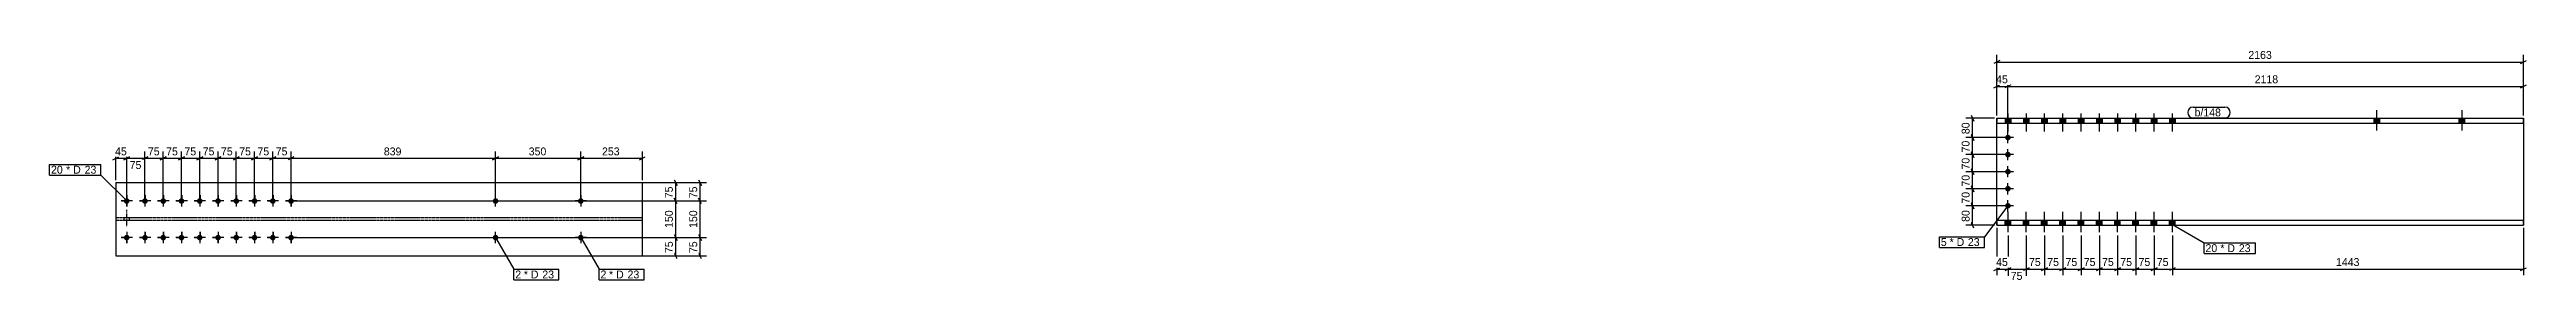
# Model space of a CAD drawing. Header units: millimetres. Extents: x 32 to 10205, y 26 to 977.
import ezdxf

# ---------------------------------------------------------------- set-up
doc = ezdxf.new("R2010")
doc.units = ezdxf.units.MM
doc.linetypes.add('DXK_LINE_DOT2', pattern=[3.9198, 1.9599, -1.9599])
doc.linetypes.add('DXK_LINE_DOT4', pattern=[0.9408, 0.4704, -0.4704])
doc.styles.add('Comic Sans MS', font='COMIC.TTF', dxfattribs={"height": 0.2})

msp = doc.modelspace()

# ---------------------------------------------------------------- hatches: boundary and pattern name
at = {"linetype": 'Continuous'}
for points in [[(8064, 675), (8087, 675), (8087, 696), (8064, 696)], [(8064, 675), (8087, 675), (8087, 696), (8064, 696)], [(8064, 616, -1), (8087, 616, -1)], [(8139, 675), (8162, 675), (8162, 696), (8139, 696)], [(8139, 675), (8162, 675), (8162, 696), (8139, 696)], [(8214, 675), (8237, 675), (8237, 696), (8214, 696)], [(8214, 675), (8237, 675), (8237, 696), (8214, 696)], [(8289, 675), (8312, 675), (8312, 696), (8289, 696)], [(8289, 675), (8312, 675), (8312, 696), (8289, 696)], [(8364, 675), (8387, 675), (8387, 696), (8364, 696)], [(8364, 675), (8387, 675), (8387, 696), (8364, 696)], [(8439, 675), (8462, 675), (8462, 696), (8439, 696)], [(8439, 675), (8462, 675), (8462, 696), (8439, 696)], [(8514, 675), (8537, 675), (8537, 696), (8514, 696)], [(8514, 675), (8537, 675), (8537, 696), (8514, 696)], [(8589, 675), (8612, 675), (8612, 696), (8589, 696)], [(8589, 675), (8612, 675), (8612, 696), (8589, 696)], [(8664, 675), (8687, 675), (8687, 696), (8664, 696)], [(8664, 675), (8687, 675), (8687, 696), (8664, 696)], [(8739, 675), (8762, 675), (8762, 696), (8739, 696)], [(8739, 675), (8762, 675), (8762, 696), (8739, 696)], [(9601, 696), (9578, 696), (9578, 675), (9601, 675)], [(9601, 696), (9578, 696), (9578, 675), (9601, 675)], [(9928, 675), (9951, 675), (9951, 696), (9928, 696)], [(9928, 675), (9951, 675), (9951, 696), (9928, 696)], [(8064, 546, -1), (8087, 546, -1)], [(8064, 476, -1), (8087, 476, -1)], [(8064, 406, -1), (8087, 406, -1)], [(349, 344, -1), (349, 367, -1)], [(424, 344, -1), (424, 367, -1)], [(499, 344, -1), (499, 367, -1)], [(574, 344, -1), (574, 367, -1)], [(649, 344, -1), (649, 367, -1)], [(724, 344, -1), (724, 367, -1)], [(799, 344, -1), (799, 367, -1)], [(874, 344, -1), (874, 367, -1)], [(949, 344, -1), (949, 367, -1)], [(1024, 344, -1), (1024, 367, -1)], [(1864, 367, -1), (1864, 344, -1)], [(2214, 344, -1), (2214, 367, -1)], [(8064, 336, -1), (8087, 336, -1)], [(349, 194, -1), (349, 217, -1)], [(424, 194, -1), (424, 217, -1)], [(499, 194, -1), (499, 217, -1)], [(574, 194, -1), (574, 217, -1)], [(649, 194, -1), (649, 217, -1)], [(724, 194, -1), (724, 217, -1)], [(799, 194, -1), (799, 217, -1)], [(874, 194, -1), (874, 217, -1)], [(949, 194, -1), (949, 217, -1)], [(1024, 194, -1), (1024, 217, -1)], [(1864, 217, -1), (1864, 194, -1)], [(2214, 194, -1), (2214, 217, -1)], [(8064, 256), (8087, 256), (8087, 277), (8064, 277)], [(8064, 256), (8087, 256), (8087, 277), (8064, 277)], [(8139, 256), (8162, 256), (8162, 277), (8139, 277)], [(8139, 256), (8162, 256), (8162, 277), (8139, 277)], [(8214, 256), (8237, 256), (8237, 277), (8214, 277)], [(8214, 256), (8237, 256), (8237, 277), (8214, 277)], [(8289, 256), (8312, 256), (8312, 277), (8289, 277)], [(8289, 256), (8312, 256), (8312, 277), (8289, 277)], [(8364, 256), (8387, 256), (8387, 277), (8364, 277)], [(8364, 256), (8387, 256), (8387, 277), (8364, 277)], [(8439, 256), (8462, 256), (8462, 277), (8439, 277)], [(8439, 256), (8462, 256), (8462, 277), (8439, 277)], [(8514, 256), (8537, 256), (8537, 277), (8514, 277)], [(8514, 256), (8537, 256), (8537, 277), (8514, 277)], [(8589, 256), (8612, 256), (8612, 277), (8589, 277)], [(8589, 256), (8612, 256), (8612, 277), (8589, 277)], [(8664, 256), (8687, 256), (8687, 277), (8664, 277)], [(8664, 256), (8687, 256), (8687, 277), (8664, 277)], [(8739, 256), (8762, 256), (8762, 277), (8739, 277)], [(8739, 256), (8762, 256), (8762, 277), (8739, 277)]]:
    msp.add_hatch(color=3, dxfattribs=at).paths.add_polyline_path(points)

# ---------------------------------------------------------------- linework, layer by layer
at = {"color": 8, "linetype": 'Continuous'}
for p, q in [((10181, 920), (10205, 932)), ((10193, 706), (10193, 955)), ((8018, 820), (8042, 832)), ((8030, 706), (8030, 855)), ((8030, 826), (8075, 826)), ((8087, 832), (8063, 820)), ((8087, 832), (8063, 820)), ((8075, 626), (8075, 855)), ((8075, 626), (8075, 855)), ((8075, 826), (10193, 826)), ((10181, 820), (10205, 832)), ((10193, 706), (10193, 855)), ((8020, 696), (7902, 696)), ((8065, 616), (7902, 616)), ((7924, 708), (7936, 684)), ((7936, 604), (7924, 628)), ((7930, 616), (7930, 696)), ((337, 525), (361, 537)), ((349, 366), (349, 557)), ((412, 525), (436, 537)), ((424, 366), (424, 559)), ((487, 525), (511, 537)), ((499, 366), (499, 559)), ((562, 525), (586, 537)), ((574, 366), (574, 559)), ((637, 525), (661, 537)), ((649, 366), (649, 559)), ((712, 525), (736, 537)), ((724, 366), (724, 559)), ((787, 525), (811, 537)), ((799, 366), (799, 559)), ((862, 525), (886, 537)), ((874, 366), (874, 559)), ((937, 525), (961, 537)), ((949, 366), (949, 559)), ((949, 531), (1024, 531)), ((1036, 537), (1012, 525)), ((1036, 537), (1012, 525)), ((1024, 366), (1024, 559)), ((1024, 366), (1024, 559)), ((1024, 531), (1864, 531)), ((1876, 537), (1852, 525)), ((1852, 525), (1876, 537)), ((1864, 366), (1864, 559)), ((1864, 366), (1864, 559)), ((1864, 531), (2214, 531)), ((2226, 537), (2202, 525)), ((2202, 525), (2226, 537)), ((2214, 366), (2214, 559)), ((2214, 366), (2214, 559)), ((2214, 531), (2467, 531)), ((2455, 525), (2479, 537)), ((2467, 441), (2467, 559)), ((8065, 546), (7902, 546)), ((7936, 534), (7924, 558)), ((2224, 431), (2730, 431)), ((2698, 443), (2710, 419)), ((2704, 356), (2704, 431)), ((8065, 476), (7902, 476)), ((7936, 464), (7924, 488)), ((7936, 394), (7924, 418)), ((2224, 356), (2730, 356)), ((2710, 344), (2698, 368)), ((8065, 406), (7902, 406)), ((8065, 336), (7902, 336)), ((7936, 324), (7924, 348)), ((2224, 206), (2730, 206)), ((2698, 218), (2710, 194)), ((8020, 256), (7902, 256)), ((7936, 244), (7924, 268)), ((8076, 214), (8076, 48)), ((8151, 214), (8151, 51)), ((8226, 214), (8226, 51)), ((8301, 214), (8301, 51)), ((8376, 214), (8376, 51)), ((8451, 214), (8451, 51)), ((8526, 214), (8526, 51)), ((8601, 214), (8601, 51)), ((8676, 214), (8676, 51)), ((8751, 214), (8751, 51)), ((10193, 246), (10193, 51)), ((2224, 131), (2730, 131)), ((2710, 119), (2698, 143)), ((8064, 70), (8088, 82)), ((8139, 70), (8163, 82)), ((8214, 70), (8238, 82)), ((8289, 70), (8313, 82)), ((8364, 70), (8388, 82)), ((8439, 70), (8463, 82)), ((8514, 70), (8538, 82)), ((8589, 70), (8613, 82)), ((8664, 70), (8688, 82)), ((8676, 76), (8751, 76)), ((8763, 82), (8739, 70)), ((10181, 70), (10205, 82))]:
    msp.add_line(p, q, dxfattribs=at)
at = {"color": 3, "linetype": 'Continuous'}
for p, q in [((8075, 715), (8075, 641)), ((8075, 715), (8075, 641)), ((8150, 715), (8150, 641)), ((8150, 715), (8150, 641)), ((8225, 715), (8225, 641)), ((8225, 715), (8225, 641)), ((8300, 715), (8300, 641)), ((8300, 715), (8300, 641)), ((8375, 715), (8375, 641)), ((8375, 715), (8375, 641)), ((8450, 715), (8450, 641)), ((8450, 715), (8450, 641)), ((8525, 715), (8525, 641)), ((8525, 715), (8525, 641)), ((8600, 715), (8600, 641)), ((8600, 715), (8600, 641)), ((8675, 715), (8675, 641)), ((8675, 715), (8675, 641)), ((8750, 715), (8750, 641)), ((8750, 715), (8750, 641)), ((9590, 729), (9590, 645)), ((9590, 729), (9590, 645)), ((9940, 729), (9940, 645)), ((9940, 729), (9940, 645)), ((8098, 616), (8052, 616)), ((8064, 696), (8064, 675)), ((8064, 696), (8064, 675)), ((8075, 593), (8075, 639)), ((8087, 696), (8087, 675)), ((8087, 696), (8087, 675)), ((8139, 696), (8139, 675)), ((8139, 696), (8139, 675)), ((8162, 696), (8162, 675)), ((8162, 696), (8162, 675)), ((8214, 696), (8214, 675)), ((8214, 696), (8214, 675)), ((8237, 696), (8237, 675)), ((8237, 696), (8237, 675)), ((8289, 696), (8289, 675)), ((8289, 696), (8289, 675)), ((8312, 696), (8312, 675)), ((8312, 696), (8312, 675)), ((8364, 696), (8364, 675)), ((8364, 696), (8364, 675)), ((8387, 696), (8387, 675)), ((8387, 696), (8387, 675)), ((8439, 696), (8439, 675)), ((8439, 696), (8439, 675)), ((8462, 696), (8462, 675)), ((8462, 696), (8462, 675)), ((8514, 696), (8514, 675)), ((8514, 696), (8514, 675)), ((8537, 696), (8537, 675)), ((8537, 696), (8537, 675)), ((8589, 696), (8589, 675)), ((8589, 696), (8589, 675)), ((8612, 696), (8612, 675)), ((8612, 696), (8612, 675)), ((8664, 696), (8664, 675)), ((8664, 696), (8664, 675)), ((8687, 696), (8687, 675)), ((8687, 696), (8687, 675)), ((8739, 696), (8739, 675)), ((8739, 696), (8739, 675)), ((8762, 696), (8762, 675)), ((8762, 696), (8762, 675)), ((9578, 696), (9578, 675)), ((9578, 696), (9578, 675)), ((9601, 696), (9601, 675)), ((9601, 696), (9601, 675)), ((9928, 696), (9928, 675)), ((9928, 696), (9928, 675)), ((9951, 696), (9951, 675)), ((9951, 696), (9951, 675)), ((8098, 546), (8052, 546)), ((8075, 523), (8075, 569)), ((8098, 476), (8052, 476)), ((8075, 453), (8075, 499)), ((8075, 383), (8075, 429)), ((372, 356), (326, 356)), ((327, 356), (342, 356)), ((349, 379), (349, 333)), ((350, 379), (350, 364)), ((350, 333), (350, 348)), ((373, 356), (357, 356)), ((447, 356), (401, 356)), ((402, 356), (417, 356)), ((424, 379), (424, 333)), ((425, 379), (425, 364)), ((425, 333), (425, 348)), ((448, 356), (432, 356)), ((522, 356), (476, 356)), ((477, 356), (492, 356)), ((499, 379), (499, 333)), ((500, 379), (500, 364)), ((500, 333), (500, 348)), ((523, 356), (507, 356)), ((597, 356), (551, 356)), ((552, 356), (567, 356)), ((574, 379), (574, 333)), ((575, 379), (575, 364)), ((575, 333), (575, 348)), ((598, 356), (582, 356)), ((672, 356), (626, 356)), ((627, 356), (642, 356)), ((649, 379), (649, 333)), ((650, 379), (650, 364)), ((650, 333), (650, 348)), ((673, 356), (657, 356)), ((747, 356), (701, 356)), ((702, 356), (717, 356)), ((724, 379), (724, 333)), ((725, 379), (725, 364)), ((725, 333), (725, 348)), ((748, 356), (732, 356)), ((822, 356), (776, 356)), ((777, 356), (792, 356)), ((799, 379), (799, 333)), ((800, 379), (800, 364)), ((800, 333), (800, 348)), ((823, 356), (807, 356)), ((897, 356), (851, 356)), ((852, 356), (867, 356)), ((874, 379), (874, 333)), ((875, 379), (875, 364)), ((875, 333), (875, 348)), ((898, 356), (882, 356)), ((972, 356), (926, 356)), ((927, 356), (942, 356)), ((949, 379), (949, 333)), ((950, 379), (950, 364)), ((950, 333), (950, 348)), ((973, 356), (957, 356)), ((1047, 356), (1001, 356)), ((1002, 356), (1017, 356)), ((1024, 379), (1024, 333)), ((1025, 379), (1025, 364)), ((1025, 333), (1025, 348)), ((1048, 356), (1032, 356)), ((1841, 356), (1887, 356)), ((1864, 333), (1864, 379)), ((2237, 356), (2191, 356)), ((2214, 379), (2214, 333)), ((8098, 406), (8052, 406)), ((8098, 336), (8052, 336)), ((8075, 313), (8075, 359)), ((8076, 228), (8076, 311)), ((8076, 228), (8076, 311)), ((8151, 228), (8151, 311)), ((8151, 228), (8151, 311)), ((8226, 228), (8226, 311)), ((8226, 228), (8226, 311)), ((8301, 228), (8301, 311)), ((8301, 228), (8301, 311)), ((8376, 228), (8376, 311)), ((8376, 228), (8376, 311)), ((8451, 228), (8451, 311)), ((8451, 228), (8451, 311)), ((8526, 228), (8526, 311)), ((8526, 228), (8526, 311)), ((8601, 228), (8601, 311)), ((8601, 228), (8601, 311)), ((8676, 228), (8676, 311)), ((8676, 228), (8676, 311)), ((8751, 228), (8751, 311)), ((8751, 228), (8751, 311)), ((372, 206), (326, 206)), ((327, 206), (342, 206)), ((349, 229), (349, 183)), ((350, 229), (350, 214)), ((373, 206), (357, 206)), ((447, 206), (401, 206)), ((402, 206), (417, 206)), ((424, 229), (424, 183)), ((425, 229), (425, 214)), ((448, 206), (432, 206)), ((522, 206), (476, 206)), ((477, 206), (492, 206)), ((499, 229), (499, 183)), ((500, 229), (500, 214)), ((523, 206), (507, 206)), ((597, 206), (551, 206)), ((552, 206), (567, 206)), ((574, 229), (574, 183)), ((575, 229), (575, 214)), ((598, 206), (582, 206)), ((672, 206), (626, 206)), ((627, 206), (642, 206)), ((649, 229), (649, 183)), ((650, 229), (650, 214)), ((673, 206), (657, 206)), ((747, 206), (701, 206)), ((702, 206), (717, 206)), ((724, 229), (724, 183)), ((725, 229), (725, 214)), ((748, 206), (732, 206)), ((822, 206), (776, 206)), ((777, 206), (792, 206)), ((799, 229), (799, 183)), ((800, 229), (800, 214)), ((823, 206), (807, 206)), ((897, 206), (851, 206)), ((852, 206), (867, 206)), ((874, 229), (874, 183)), ((875, 229), (875, 214)), ((898, 206), (882, 206)), ((972, 206), (926, 206)), ((927, 206), (942, 206)), ((949, 229), (949, 183)), ((950, 229), (950, 214)), ((973, 206), (957, 206)), ((1047, 206), (1001, 206)), ((1002, 206), (1017, 206)), ((1024, 229), (1024, 183)), ((1025, 229), (1025, 214)), ((1048, 206), (1032, 206)), ((1841, 206), (1887, 206)), ((1864, 183), (1864, 229)), ((2237, 206), (2191, 206)), ((2214, 229), (2214, 183)), ((8064, 256), (8064, 277)), ((8064, 256), (8064, 277)), ((8087, 256), (8087, 277)), ((8087, 256), (8087, 277)), ((8139, 256), (8139, 277)), ((8139, 256), (8139, 277)), ((8162, 256), (8162, 277)), ((8162, 256), (8162, 277)), ((8214, 256), (8214, 277)), ((8214, 256), (8214, 277)), ((8237, 256), (8237, 277)), ((8237, 256), (8237, 277)), ((8289, 256), (8289, 277)), ((8289, 256), (8289, 277)), ((8312, 256), (8312, 277)), ((8312, 256), (8312, 277)), ((8364, 256), (8364, 277)), ((8364, 256), (8364, 277)), ((8387, 256), (8387, 277)), ((8387, 256), (8387, 277)), ((8439, 256), (8439, 277)), ((8439, 256), (8439, 277)), ((8462, 256), (8462, 277)), ((8462, 256), (8462, 277)), ((8514, 256), (8514, 277)), ((8514, 256), (8514, 277)), ((8537, 256), (8537, 277)), ((8537, 256), (8537, 277)), ((8589, 256), (8589, 277)), ((8589, 256), (8589, 277)), ((8612, 256), (8612, 277)), ((8612, 256), (8612, 277)), ((8664, 256), (8664, 277)), ((8664, 256), (8664, 277)), ((8687, 256), (8687, 277)), ((8687, 256), (8687, 277)), ((8739, 256), (8739, 277)), ((8739, 256), (8739, 277)), ((8762, 256), (8762, 277)), ((8762, 256), (8762, 277)), ((350, 183), (350, 198)), ((425, 183), (425, 198)), ((500, 183), (500, 198)), ((575, 183), (575, 198)), ((650, 183), (650, 198)), ((725, 183), (725, 198)), ((800, 183), (800, 198)), ((875, 183), (875, 198)), ((950, 183), (950, 198)), ((1025, 183), (1025, 198))]:
    msp.add_line(p, q, dxfattribs=at)
at = {"color": 7, "linetype": 'Continuous'}
for p, q in [((8030, 675), (8030, 696)), ((8030, 696), (10193, 696)), ((8030, 277), (8030, 675)), ((8030, 675), (10193, 675)), ((10193, 696), (10193, 675)), ((10193, 675), (10193, 277)), ((304, 431), (304, 131)), ((304, 431), (2467, 431)), ((2467, 131), (2467, 431)), ((8030, 256), (8030, 277)), ((8030, 277), (10193, 277)), ((8030, 256), (10193, 256)), ((10193, 277), (10193, 256)), ((304, 131), (2467, 131))]:
    msp.add_line(p, q, dxfattribs=at)
at = {"color": 7, "linetype": 'DXK_LINE_DOT4'}
for p, q in [((8030, 696), (8030, 675)), ((10193, 675), (10193, 696)), ((2467, 287), (304, 287)), ((2467, 275), (304, 275)), ((8030, 277), (8030, 256)), ((10193, 256), (10193, 277))]:
    msp.add_line(p, q, dxfattribs=at)
at = {"color": 3, "linetype": 'DXK_LINE_DOT2'}
for p, q in [((349, 252), (349, 320)), ((349, 252), (349, 320)), ((349, 252), (349, 320)), ((349, 252), (349, 320)), ((349, 252), (349, 320)), ((338, 275), (338, 287)), ((338, 275), (338, 287)), ((338, 275), (338, 287)), ((338, 275), (338, 287)), ((338, 275), (338, 287)), ((361, 275), (361, 287)), ((361, 275), (361, 287)), ((361, 275), (361, 287)), ((361, 275), (361, 287)), ((361, 275), (361, 287))]:
    msp.add_line(p, q, dxfattribs=at)

# ---------------------------------------------------------------- wipeouts: each hides what was drawn before it
at = {"color": 0}
for points in [[(90, 468), (90, 500), (38, 500), (38, 468)], [(7826, 171), (7826, 203), (7800, 203), (7800, 171)], [(8939, 146), (8939, 178), (8887, 178), (8887, 146)], [(1971, 38), (1971, 70), (1945, 70), (1945, 38)], [(2321, 38), (2321, 70), (2295, 70), (2295, 38)]]:
    msp.add_wipeout(points, dxfattribs=at)

# ---------------------------------------------------------------- next in the draw order: wipeouts: each hides what was drawn before it
for points in [[(8085, 832), (8085, 877), (8020, 877), (8020, 832)], [(9186, 832), (9186, 877), (9083, 877), (9083, 832)], [(8961, 703), (8961, 735), (8842, 735), (8842, 703)], [(7924, 689), (7880, 689), (7880, 624), (7924, 624)], [(1019, 537), (1019, 582), (954, 582), (954, 537)], [(1490, 537), (1490, 582), (1399, 582), (1399, 537)], [(2084, 537), (2084, 582), (1993, 582), (1993, 537)], [(2386, 537), (2386, 582), (2295, 582), (2295, 537)], [(90, 468), (90, 500), (38, 500), (38, 468)], [(2698, 426), (2654, 426), (2654, 361), (2698, 361)], [(7826, 171), (7826, 203), (7800, 203), (7800, 171)], [(8746, 82), (8746, 127), (8681, 127), (8681, 82)], [(8939, 146), (8939, 178), (8887, 178), (8887, 146)], [(1971, 38), (1971, 70), (1945, 70), (1945, 38)], [(2321, 38), (2321, 70), (2295, 70), (2295, 38)]]:
    msp.add_wipeout(points, dxfattribs=at)

# ---------------------------------------------------------------- next in the draw order: linework, layer by layer
at = {"color": 8, "linetype": 'Continuous'}
for p, q in [((8042, 932), (8018, 920)), ((8030, 706), (8030, 955)), ((8030, 926), (10193, 926)), ((8065, 616), (7902, 616)), ((7924, 628), (7936, 604)), ((7930, 546), (7930, 616)), ((874, 531), (949, 531)), ((961, 537), (937, 525)), ((949, 366), (949, 559)), ((1035, 431), (2630, 431)), ((2598, 443), (2610, 419)), ((2224, 356), (2730, 356)), ((2710, 344), (2698, 368)), ((2704, 206), (2704, 356)), ((8676, 214), (8676, 51)), ((8751, 214), (8751, 51)), ((8601, 76), (8676, 76)), ((8688, 82), (8664, 70)), ((8763, 82), (8739, 70)), ((8751, 76), (10193, 76))]:
    msp.add_line(p, q, dxfattribs=at)
at = {"color": 7, "linetype": 'Continuous'}
for p, q in [((32, 462), (32, 506)), ((8751, 259), (8881, 184)), ((8881, 140), (8881, 184))]:
    msp.add_line(p, q, dxfattribs=at)

# ---------------------------------------------------------------- next in the draw order: texts
at = {"color": 3, "style": 'Comic Sans MS'}
for s, p in [('45', (8027, 839)), ('2118', (9089, 839)), ('75', (961, 543)), ('839', (1405, 543)), ('350', (2000, 543)), ('253', (2301, 543)), ('75', (8687, 89))]:
    msp.add_text(s, height=32.4, dxfattribs=at).set_placement(p)
for s, p in [('80', (7918, 630)), ('75', (2692, 367))]:
    msp.add_text(s, height=32.4, rotation=90.0002, dxfattribs=at).set_placement(p)

# ---------------------------------------------------------------- next in the draw order: wipeouts: each hides what was drawn before it
at = {"color": 0}
for points in [[(8961, 703), (8961, 735), (8842, 735), (8842, 703)], [(166, 468), (166, 500), (100, 500), (100, 468)], [(7902, 171), (7902, 203), (7836, 203), (7836, 171)], [(9014, 146), (9014, 178), (8948, 178), (8948, 146)], [(2047, 38), (2047, 70), (1980, 70), (1980, 38)], [(2397, 38), (2397, 70), (2330, 70), (2330, 38)]]:
    msp.add_wipeout(points, dxfattribs=at)

# ---------------------------------------------------------------- next in the draw order: linework, layer by layer
at = {"color": 7, "linetype": 'Continuous'}
for p, q in [((8836, 741), (8967, 741)), ((8836, 697), (8967, 697))]:
    msp.add_line(p, q, dxfattribs=at)
for centre, start, end in [((8836, 719), 90, 270), ((8967, 719), 270, 90)]:
    msp.add_arc(centre, 22, start, end, dxfattribs=at)

# ---------------------------------------------------------------- next in the draw order: texts
at = {"color": 3, "style": 'Comic Sans MS'}
msp.add_text('b/148', height=32.4, dxfattribs=at).set_placement((8842, 703))

# ---------------------------------------------------------------- next in the draw order: wipeouts: each hides what was drawn before it
at = {"color": 0}
for points in [[(9167, 932), (9167, 977), (9057, 977), (9057, 932)], [(7924, 614), (7880, 614), (7880, 549), (7924, 549)], [(944, 537), (944, 582), (879, 582), (879, 537)], [(166, 468), (166, 500), (100, 500), (100, 468)], [(2698, 323), (2654, 323), (2654, 239), (2698, 239)], [(7902, 171), (7902, 203), (7836, 203), (7836, 171)], [(8671, 82), (8671, 127), (8606, 127), (8606, 82)], [(9014, 146), (9014, 178), (8948, 178), (8948, 146)], [(9527, 82), (9527, 127), (9417, 127), (9417, 82)], [(2047, 38), (2047, 70), (1980, 70), (1980, 38)], [(2397, 38), (2397, 70), (2330, 70), (2330, 38)]]:
    msp.add_wipeout(points, dxfattribs=at)

# ---------------------------------------------------------------- next in the draw order: linework, layer by layer
at = {"color": 8, "linetype": 'Continuous'}
for p, q in [((799, 531), (874, 531)), ((886, 537), (862, 525)), ((874, 366), (874, 559)), ((8065, 546), (7902, 546)), ((7924, 558), (7936, 534)), ((7930, 476), (7930, 546)), ((2604, 356), (2604, 431)), ((1035, 356), (2630, 356)), ((2610, 344), (2598, 368)), ((2224, 206), (2730, 206)), ((2698, 218), (2710, 194)), ((2704, 131), (2704, 206)), ((8601, 214), (8601, 51)), ((8526, 76), (8601, 76)), ((8613, 82), (8589, 70))]:
    msp.add_line(p, q, dxfattribs=at)
at = {"color": 7, "linetype": 'Continuous'}
for p, q in [((1864, 206), (1939, 76)), ((2214, 206), (2289, 76)), ((7794, 165), (7794, 209)), ((1939, 32), (1939, 76)), ((2289, 32), (2289, 76))]:
    msp.add_line(p, q, dxfattribs=at)

# ---------------------------------------------------------------- next in the draw order: texts
at = {"color": 3, "style": 'Comic Sans MS'}
for s, p in [('2163', (9063, 939)), ('75', (886, 543)), ('20', (38, 468)), ('5', (7800, 171)), ('75', (8612, 89)), ('20', (8887, 146)), ('1443', (9423, 89)), ('2', (1945, 38)), ('2', (2295, 38))]:
    msp.add_text(s, height=32.4, dxfattribs=at).set_placement(p)
for s, p in [('70', (7918, 555)), ('150', (2692, 245))]:
    msp.add_text(s, height=32.4, rotation=90.0002, dxfattribs=at).set_placement(p)

# ---------------------------------------------------------------- next in the draw order: wipeouts: each hides what was drawn before it
at = {"color": 0}
for points in [[(228, 468), (228, 500), (176, 500), (176, 468)], [(7963, 171), (7963, 203), (7911, 203), (7911, 171)], [(9076, 146), (9076, 178), (9024, 178), (9024, 146)], [(2108, 38), (2108, 70), (2056, 70), (2056, 38)], [(2458, 38), (2458, 70), (2406, 70), (2406, 38)]]:
    msp.add_wipeout(points, dxfattribs=at)

# ---------------------------------------------------------------- next in the draw order: wipeouts: each hides what was drawn before it
for points in [[(869, 537), (869, 582), (804, 582), (804, 537)], [(7924, 544), (7880, 544), (7880, 479), (7924, 479)], [(228, 468), (228, 500), (176, 500), (176, 468)], [(2598, 426), (2554, 426), (2554, 361), (2598, 361)], [(2698, 201), (2654, 201), (2654, 136), (2698, 136)], [(7963, 171), (7963, 203), (7911, 203), (7911, 171)], [(8596, 82), (8596, 127), (8531, 127), (8531, 82)], [(9076, 146), (9076, 178), (9024, 178), (9024, 146)], [(2108, 38), (2108, 70), (2056, 70), (2056, 38)], [(2458, 38), (2458, 70), (2406, 70), (2406, 38)]]:
    msp.add_wipeout(points, dxfattribs=at)

# ---------------------------------------------------------------- next in the draw order: linework, layer by layer
at = {"color": 8, "linetype": 'Continuous'}
for p, q in [((724, 531), (799, 531)), ((811, 537), (787, 525)), ((799, 366), (799, 559)), ((8065, 476), (7902, 476)), ((7924, 488), (7936, 464)), ((7930, 406), (7930, 476)), ((1035, 356), (2630, 356)), ((2610, 344), (2598, 368)), ((2604, 206), (2604, 356)), ((1035, 206), (2630, 206)), ((2598, 218), (2610, 194)), ((8526, 214), (8526, 51)), ((1035, 131), (2630, 131)), ((2610, 119), (2598, 143)), ((8451, 76), (8526, 76)), ((8538, 82), (8514, 70))]:
    msp.add_line(p, q, dxfattribs=at)
at = {"color": 7, "linetype": 'Continuous'}
for p, q in [((32, 506), (243, 506)), ((32, 462), (243, 462)), ((243, 462), (243, 506)), ((8075, 336), (7979, 209)), ((7794, 209), (7979, 209)), ((8881, 184), (9092, 184)), ((8881, 140), (9092, 140)), ((9092, 140), (9092, 184)), ((1939, 76), (2124, 76)), ((1939, 32), (2124, 32)), ((2124, 32), (2124, 76)), ((2289, 76), (2474, 76)), ((2289, 32), (2474, 32)), ((2474, 32), (2474, 76))]:
    msp.add_line(p, q, dxfattribs=at)

# ---------------------------------------------------------------- next in the draw order: texts
at = {"color": 3, "style": 'Comic Sans MS'}
for s, p in [('75', (811, 543)), ('* D', (100, 468)), ('23', (176, 468)), ('23', (7911, 171)), ('* D', (7836, 171)), ('75', (8537, 89)), ('* D', (8948, 146)), ('23', (9024, 146)), ('* D', (1980, 38)), ('23', (2056, 38)), ('* D', (2330, 38)), ('23', (2406, 38))]:
    msp.add_text(s, height=32.4, dxfattribs=at).set_placement(p)
for s, p in [('70', (7918, 485)), ('75', (2592, 367)), ('75', (2692, 142))]:
    msp.add_text(s, height=32.4, rotation=90.0002, dxfattribs=at).set_placement(p)

# ---------------------------------------------------------------- next in the draw order: wipeouts: each hides what was drawn before it
at = {"color": 0}
for points in [[(794, 537), (794, 582), (729, 582), (729, 537)], [(7924, 474), (7880, 474), (7880, 409), (7924, 409)], [(2598, 323), (2554, 323), (2554, 239), (2598, 239)], [(8521, 82), (8521, 127), (8456, 127), (8456, 82)]]:
    msp.add_wipeout(points, dxfattribs=at)

# ---------------------------------------------------------------- next in the draw order: linework, layer by layer
at = {"color": 8, "linetype": 'Continuous'}
for p, q in [((649, 531), (724, 531)), ((736, 537), (712, 525)), ((724, 366), (724, 559)), ((7924, 418), (7936, 394)), ((8065, 406), (7902, 406)), ((7930, 336), (7930, 406)), ((1035, 206), (2630, 206)), ((2598, 218), (2610, 194)), ((2604, 131), (2604, 206)), ((8451, 214), (8451, 51)), ((8376, 76), (8451, 76)), ((8463, 82), (8439, 70))]:
    msp.add_line(p, q, dxfattribs=at)

# ---------------------------------------------------------------- next in the draw order: texts
at = {"color": 3, "style": 'Comic Sans MS'}
for p in [(736, 543), (8462, 89)]:
    msp.add_text('75', height=32.4, dxfattribs=at).set_placement(p)
for s, p in [('70', (7918, 415)), ('150', (2592, 245))]:
    msp.add_text(s, height=32.4, rotation=90.0002, dxfattribs=at).set_placement(p)

# ---------------------------------------------------------------- next in the draw order: wipeouts: each hides what was drawn before it
at = {"color": 0}
for points in [[(719, 537), (719, 582), (654, 582), (654, 537)], [(7924, 404), (7880, 404), (7880, 339), (7924, 339)], [(2598, 201), (2554, 201), (2554, 136), (2598, 136)], [(8446, 82), (8446, 127), (8381, 127), (8381, 82)]]:
    msp.add_wipeout(points, dxfattribs=at)

# ---------------------------------------------------------------- next in the draw order: linework, layer by layer
at = {"color": 8, "linetype": 'Continuous'}
for p, q in [((574, 531), (649, 531)), ((661, 537), (637, 525)), ((649, 366), (649, 559)), ((8065, 336), (7902, 336)), ((7924, 348), (7936, 324)), ((7930, 256), (7930, 336)), ((8376, 214), (8376, 51)), ((8301, 76), (8376, 76)), ((8388, 82), (8364, 70))]:
    msp.add_line(p, q, dxfattribs=at)

# ---------------------------------------------------------------- next in the draw order: texts
at = {"color": 3, "style": 'Comic Sans MS'}
for p in [(661, 543), (8387, 89)]:
    msp.add_text('75', height=32.4, dxfattribs=at).set_placement(p)
for s, p in [('70', (7918, 345)), ('75', (2592, 142))]:
    msp.add_text(s, height=32.4, rotation=90.0002, dxfattribs=at).set_placement(p)

# ---------------------------------------------------------------- next in the draw order: wipeouts: each hides what was drawn before it
at = {"color": 0}
for points in [[(644, 537), (644, 582), (579, 582), (579, 537)], [(7924, 329), (7880, 329), (7880, 264), (7924, 264)], [(8371, 82), (8371, 127), (8306, 127), (8306, 82)]]:
    msp.add_wipeout(points, dxfattribs=at)

# ---------------------------------------------------------------- next in the draw order: linework, layer by layer
at = {"color": 8, "linetype": 'Continuous'}
for p, q in [((499, 531), (574, 531)), ((586, 537), (562, 525)), ((574, 366), (574, 559)), ((8301, 214), (8301, 51)), ((8226, 76), (8301, 76)), ((8313, 82), (8289, 70))]:
    msp.add_line(p, q, dxfattribs=at)

# ---------------------------------------------------------------- next in the draw order: texts
at = {"color": 3, "style": 'Comic Sans MS'}
for p in [(586, 543), (8312, 89)]:
    msp.add_text('75', height=32.4, dxfattribs=at).set_placement(p)
msp.add_text('80', height=32.4, rotation=90.0002, dxfattribs=at).set_placement((7918, 270))

# ---------------------------------------------------------------- next in the draw order: wipeouts: each hides what was drawn before it
at = {"color": 0}
for points in [[(569, 537), (569, 582), (504, 582), (504, 537)], [(8296, 82), (8296, 127), (8231, 127), (8231, 82)]]:
    msp.add_wipeout(points, dxfattribs=at)

# ---------------------------------------------------------------- next in the draw order: linework, layer by layer
at = {"color": 8, "linetype": 'Continuous'}
for p, q in [((424, 531), (499, 531)), ((511, 537), (487, 525)), ((499, 366), (499, 559)), ((8226, 214), (8226, 51)), ((8151, 76), (8226, 76)), ((8238, 82), (8214, 70))]:
    msp.add_line(p, q, dxfattribs=at)

# ---------------------------------------------------------------- next in the draw order: texts
at = {"color": 3, "style": 'Comic Sans MS'}
for p in [(511, 543), (8237, 89)]:
    msp.add_text('75', height=32.4, dxfattribs=at).set_placement(p)

# ---------------------------------------------------------------- next in the draw order: wipeouts: each hides what was drawn before it
at = {"color": 0}
for points in [[(494, 537), (494, 582), (429, 582), (429, 537)], [(8221, 82), (8221, 127), (8156, 127), (8156, 82)]]:
    msp.add_wipeout(points, dxfattribs=at)

# ---------------------------------------------------------------- next in the draw order: linework, layer by layer
at = {"color": 8, "linetype": 'Continuous'}
for p, q in [((349, 531), (424, 531)), ((436, 537), (412, 525)), ((424, 366), (424, 557)), ((8151, 214), (8151, 48)), ((8076, 76), (8151, 76)), ((8163, 82), (8139, 70))]:
    msp.add_line(p, q, dxfattribs=at)

# ---------------------------------------------------------------- next in the draw order: texts
at = {"color": 3, "style": 'Comic Sans MS'}
for p in [(436, 543), (8162, 89)]:
    msp.add_text('75', height=32.4, dxfattribs=at).set_placement(p)

# ---------------------------------------------------------------- next in the draw order: wipeouts: each hides what was drawn before it
at = {"color": 0}
for points in [[(419, 480), (419, 525), (354, 525), (354, 480)], [(8146, 26), (8146, 70), (8081, 70), (8081, 26)]]:
    msp.add_wipeout(points, dxfattribs=at)

# ---------------------------------------------------------------- next in the draw order: linework, layer by layer
at = {"color": 8, "linetype": 'Continuous'}
for p, q in [((292, 525), (316, 537)), ((304, 441), (304, 559)), ((304, 531), (349, 531)), ((361, 537), (337, 525)), ((349, 366), (349, 559)), ((8030, 246), (8030, 51)), ((8076, 214), (8076, 51)), ((8018, 70), (8042, 82)), ((8030, 76), (8076, 76)), ((8088, 82), (8064, 70))]:
    msp.add_line(p, q, dxfattribs=at)
at = {"color": 7, "linetype": 'Continuous'}
msp.add_line((349, 356), (243, 462), dxfattribs=at)

# ---------------------------------------------------------------- next in the draw order: texts
at = {"color": 3, "style": 'Comic Sans MS'}
for p in [(361, 487), (8087, 32)]:
    msp.add_text('75', height=32.4, dxfattribs=at).set_placement(p)

# ---------------------------------------------------------------- next in the draw order: wipeouts: each hides what was drawn before it
at = {"color": 0}
for points in [[(359, 537), (359, 582), (294, 582), (294, 537)], [(8085, 82), (8085, 127), (8021, 127), (8021, 82)]]:
    msp.add_wipeout(points, dxfattribs=at)

# ---------------------------------------------------------------- next in the draw order: linework, layer by layer
at = {"color": 7, "linetype": 'Continuous'}
for p, q in [((7979, 165), (7979, 209)), ((7794, 165), (7979, 165))]:
    msp.add_line(p, q, dxfattribs=at)

# ---------------------------------------------------------------- next in the draw order: texts
at = {"color": 3, "style": 'Comic Sans MS'}
for p in [(301, 543), (8027, 89)]:
    msp.add_text('45', height=32.4, dxfattribs=at).set_placement(p)

doc.saveas('drawing.dxf')
